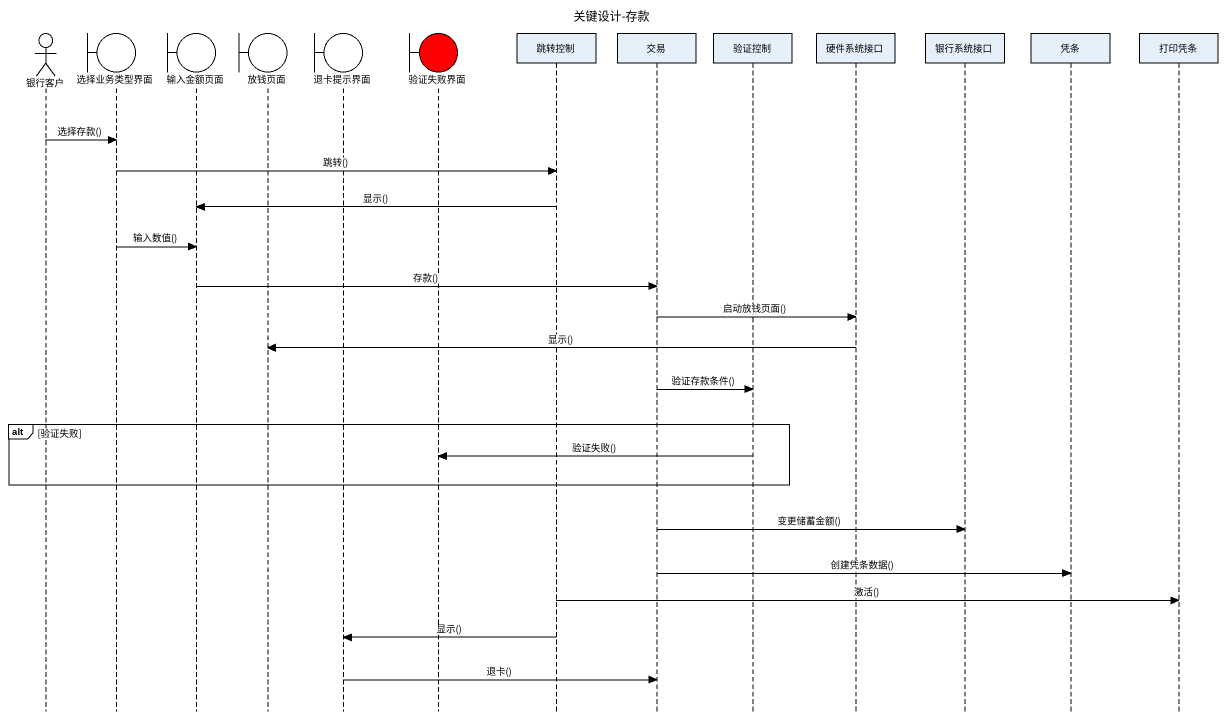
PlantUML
@startuml
title 关键设计-存款
hide footbox
actor 银行客户
boundary 选择业务类型界面
boundary 输入金额页面
boundary 放钱页面
boundary 退卡提示界面
boundary 验证失败界面 #FF0000
participant 跳转控制
participant 交易
participant 验证控制
participant 硬件系统接口
participant 银行系统接口
participant 凭条
participant 打印凭条

银行客户 -> 选择业务类型界面 : 选择存款()
选择业务类型界面 -> 跳转控制 : 跳转()
跳转控制 -> 输入金额页面 : 显示()
选择业务类型界面 -> 输入金额页面 : 输入数值()
输入金额页面 -> 交易 : 存款()
交易 -> 硬件系统接口 : 启动放钱页面()
硬件系统接口 -> 放钱页面 : 显示()
交易 -> 验证控制 : 验证存款条件()
alt 验证失败
  验证控制 -> 验证失败界面 : 验证失败()
end
交易 -> 银行系统接口 : 变更储蓄金额()
交易 -> 凭条 : 创建凭条数据()
跳转控制 -> 打印凭条 : 激活()
跳转控制 -> 退卡提示界面 : 显示()
退卡提示界面 -> 交易 : 退卡()
@enduml
